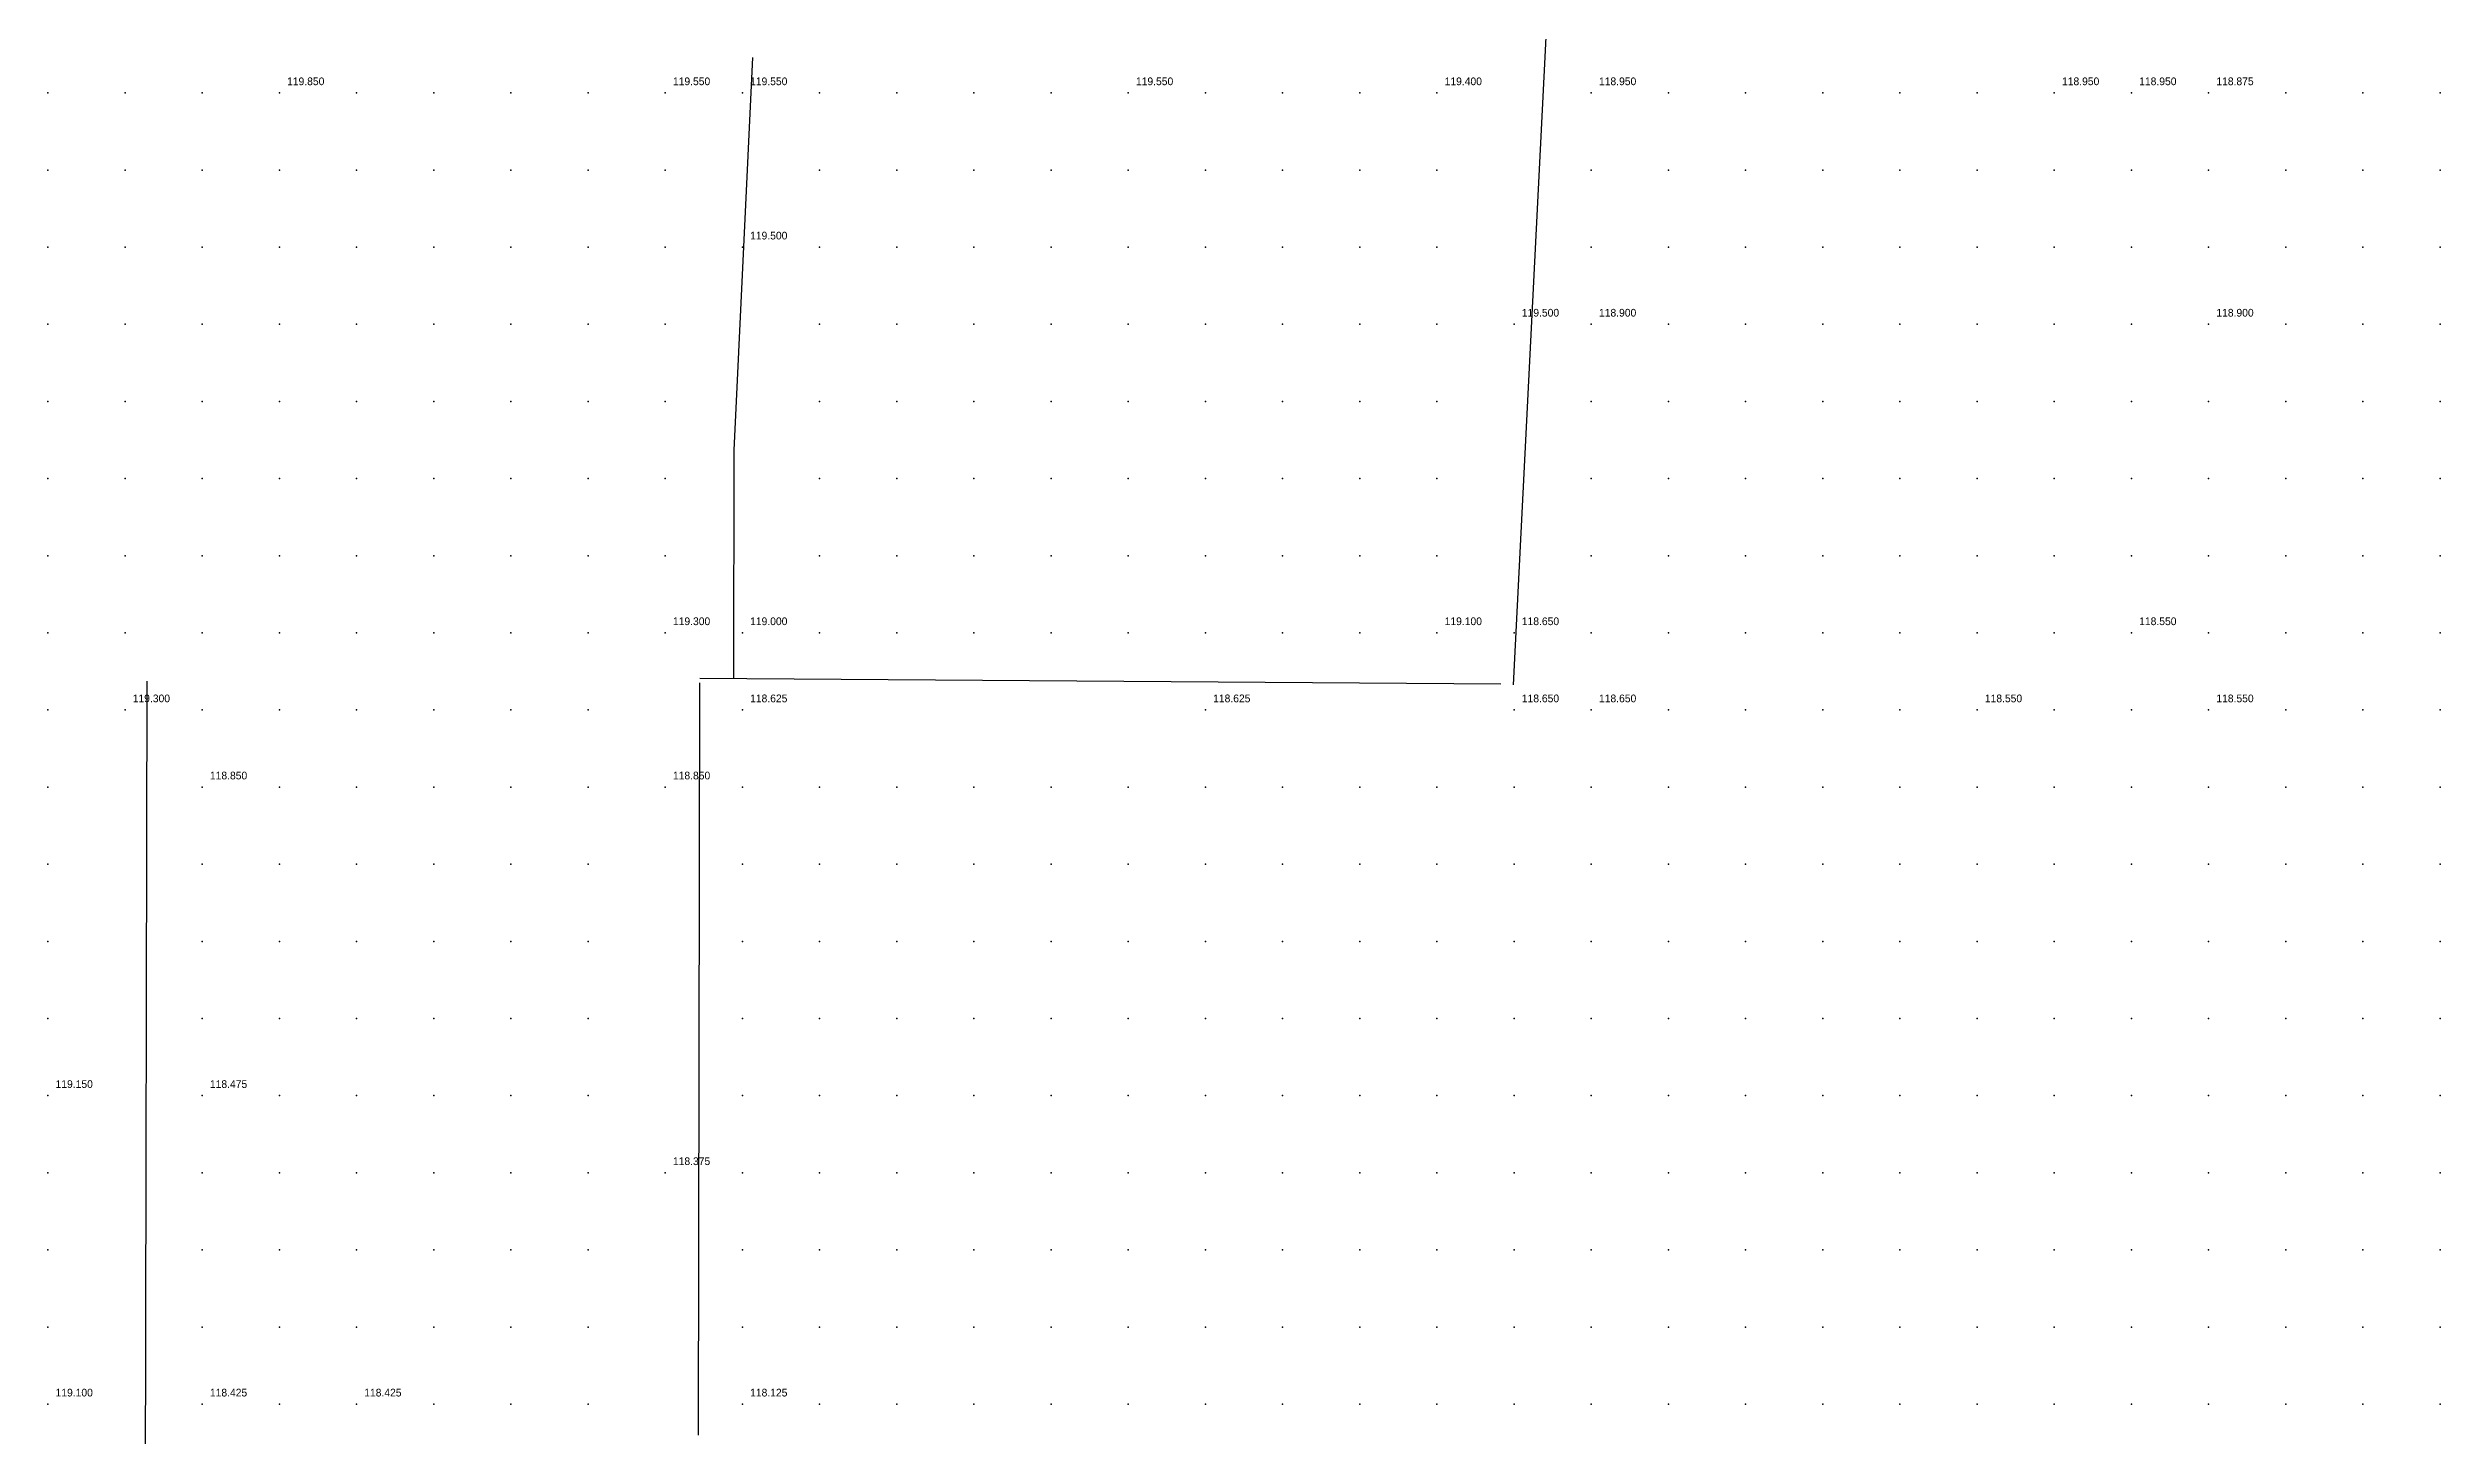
# Model space of a CAD drawing. Header units: metres. Extents: x 287878 to 288137, y 62805 to 63074.
# Drawn here: x 288040 to 288071, y 62906.6 to 62924.58 of the extents above; entities that cross this region are included whole.
import ezdxf

# ---------------------------------------------------------------- set-up
doc = ezdxf.new("R2010")
doc.units = ezdxf.units.M
for name, color, linetype in [('BARRIERS', 1, 'Continuous'), ('SURVEY_INTERP', 8, 'Continuous'), ('SURVEY_REAL', 3, 'Continuous')]:
    doc.layers.add(name, color=color, linetype=linetype)

msp = doc.modelspace()

# ---------------------------------------------------------------- linework, layer by layer
at = {"layer": 'BARRIERS'}
for p, q in [((288060.211, 62940.734), (288058.99, 62916.327)), ((288048.894, 62919.369), (288049.137, 62924.46)), ((288048.887, 62916.403), (288048.894, 62919.369)), ((288041.241, 62895.136), (288041.286, 62916.372)), ((288058.829, 62916.336), (288048.45, 62916.406)), ((288048.432, 62906.599), (288048.45, 62916.351))]:
    msp.add_line(p, q, dxfattribs=at)
at = {"layer": 'SURVEY_INTERP'}
for p in [(288040, 62924, 119.351), (288041, 62924, 119.335), (288042, 62924, 119.577), (288044, 62924, 119.555), (288045, 62924, 119.247), (288046, 62924, 119.178), (288047, 62924, 119.34), (288050, 62924, 119.066), (288051, 62924, 118.98), (288052, 62924, 119.035), (288053, 62924, 119.277), (288055, 62924, 119.257), (288056, 62924, 119.039), (288057, 62924, 119.144), (288061, 62924, 118.856), (288062, 62924, 118.75), (288063, 62924, 118.708), (288064, 62924, 118.727), (288065, 62924, 118.821), (288069, 62924, 118.766), (288070, 62924, 118.638), (288071, 62924, 118.546), (288040, 62923, 119.286), (288041, 62923, 119.269), (288042, 62923, 119.416), (288043, 62923, 119.554), (288044, 62923, 119.385), (288045, 62923, 119.18), (288046, 62923, 119.123), (288047, 62923, 119.215), (288048, 62923, 119.315), (288050, 62923, 119.01), (288051, 62923, 118.941), (288052, 62923, 118.978), (288053, 62923, 119.129), (288054, 62923, 119.256), (288055, 62923, 119.109), (288056, 62923, 118.978), (288057, 62923, 119.022), (288058, 62923, 119.098), (288060, 62923, 118.883), (288061, 62923, 118.809), (288062, 62923, 118.728), (288063, 62923, 118.686), (288064, 62923, 118.696), (288065, 62923, 118.759), (288066, 62923, 118.824), (288067, 62923, 118.827), (288068, 62923, 118.794), (288069, 62923, 118.716), (288070, 62923, 118.612), (288071, 62923, 118.521), (288040, 62922, 119.17), (288041, 62922, 119.15), (288042, 62922, 119.188), (288043, 62922, 119.211), (288044, 62922, 119.149), (288045, 62922, 119.062), (288046, 62922, 119.025), (288047, 62922, 119.04), (288048, 62922, 119.049), (288050, 62922, 118.918), (288051, 62922, 118.875), (288052, 62922, 118.883), (288053, 62922, 118.93), (288054, 62922, 118.957), (288055, 62922, 118.916), (288056, 62922, 118.87), (288057, 62922, 118.869), (288058, 62922, 118.873), (288060, 62922, 118.835), (288061, 62922, 118.776), (288062, 62922, 118.7), (288063, 62922, 118.654), (288064, 62922, 118.648), (288065, 62922, 118.674), (288066, 62922, 118.71), (288067, 62922, 118.742), (288068, 62922, 118.764), (288069, 62922, 118.69), (288070, 62922, 118.582), (288071, 62922, 118.491), (288040, 62921, 119.058), (288041, 62921, 119.035), (288042, 62921, 119.03), (288043, 62921, 119.021), (288044, 62921, 118.991), (288045, 62921, 118.955), (288046, 62921, 118.932), (288047, 62921, 118.925), (288048, 62921, 118.912), (288050, 62921, 118.839), (288051, 62921, 118.808), (288052, 62921, 118.797), (288053, 62921, 118.802), (288054, 62921, 118.802), (288055, 62921, 118.789), (288056, 62921, 118.775), (288057, 62921, 118.773), (288058, 62921, 118.78), (288061, 62921, 118.785), (288062, 62921, 118.671), (288063, 62921, 118.616), (288064, 62921, 118.598), (288065, 62921, 118.607), (288066, 62921, 118.64), (288067, 62921, 118.737), (288069, 62921, 118.716), (288070, 62921, 118.552), (288071, 62921, 118.455), (288040, 62920, 118.97), (288041, 62920, 118.944), (288042, 62920, 118.926), (288043, 62920, 118.91), (288044, 62920, 118.892), (288045, 62920, 118.877), (288046, 62920, 118.87), (288047, 62920, 118.869), (288048, 62920, 118.86), (288050, 62920, 118.791), (288051, 62920, 118.754), (288052, 62920, 118.731), (288053, 62920, 118.719), (288054, 62920, 118.713), (288055, 62920, 118.71), (288056, 62920, 118.711), (288057, 62920, 118.717), (288058, 62920, 118.728), (288060, 62920, 118.781), (288061, 62920, 118.71), (288062, 62920, 118.624), (288063, 62920, 118.572), (288064, 62920, 118.55), (288065, 62920, 118.549), (288066, 62920, 118.572), (288067, 62920, 118.635), (288068, 62920, 118.699), (288069, 62920, 118.609), (288070, 62920, 118.493), (288071, 62920, 118.41), (288040, 62919, 118.905), (288041, 62919, 118.876), (288042, 62919, 118.854), (288043, 62919, 118.839), (288044, 62919, 118.828), (288045, 62919, 118.828), (288046, 62919, 118.846), (288047, 62919, 118.881), (288048, 62919, 118.896), (288050, 62919, 118.779), (288051, 62919, 118.719), (288052, 62919, 118.682), (288053, 62919, 118.661), (288054, 62919, 118.654), (288055, 62919, 118.659), (288056, 62919, 118.679), (288057, 62919, 118.71), (288058, 62919, 118.726), (288060, 62919, 118.672), (288061, 62919, 118.624), (288062, 62919, 118.57), (288063, 62919, 118.529), (288064, 62919, 118.507), (288065, 62919, 118.502), (288066, 62919, 118.51), (288067, 62919, 118.524), (288068, 62919, 118.525), (288069, 62919, 118.487), (288070, 62919, 118.423), (288071, 62919, 118.361), (288040, 62918, 118.857), (288041, 62918, 118.828), (288042, 62918, 118.807), (288043, 62918, 118.792), (288044, 62918, 118.785), (288045, 62918, 118.799), (288046, 62918, 118.855), (288047, 62918, 118.983), (288048, 62918, 119.085), (288050, 62918, 118.798), (288051, 62918, 118.696), (288052, 62918, 118.642), (288053, 62918, 118.615), (288054, 62918, 118.609), (288055, 62918, 118.626), (288056, 62918, 118.678), (288057, 62918, 118.784), (288058, 62918, 118.868), (288060, 62918, 118.644), (288061, 62918, 118.58), (288062, 62918, 118.529), (288063, 62918, 118.493), (288064, 62918, 118.478), (288065, 62918, 118.477), (288066, 62918, 118.487), (288067, 62918, 118.5), (288068, 62918, 118.476), (288069, 62918, 118.431), (288070, 62918, 118.374), (288071, 62918, 118.317), (288040, 62917, 118.824), (288041, 62917, 118.799), (288042, 62917, 118.784), (288043, 62917, 118.766), (288044, 62917, 118.755), (288045, 62917, 118.77), (288046, 62917, 118.853), (288047, 62917, 119.075), (288050, 62917, 118.801), (288051, 62917, 118.668), (288052, 62917, 118.602), (288053, 62917, 118.571), (288054, 62917, 118.566), (288055, 62917, 118.592), (288056, 62917, 118.67), (288057, 62917, 118.865), (288060, 62917, 118.639), (288061, 62917, 118.571), (288062, 62917, 118.504), (288063, 62917, 118.468), (288064, 62917, 118.472), (288065, 62917, 118.491), (288066, 62917, 118.495), (288068, 62917, 118.494), (288069, 62917, 118.429), (288070, 62917, 118.348), (288071, 62917, 118.28), (288040, 62916, 118.801), (288042, 62916, 118.803), (288043, 62916, 118.77), (288044, 62916, 118.732), (288045, 62916, 118.731), (288046, 62916, 118.789), (288047, 62916, 118.935), (288061, 62916, 118.574), (288062, 62916, 118.479), (288063, 62916, 118.444), (288064, 62916, 118.478), (288066, 62916, 118.482), (288067, 62916, 118.49), (288069, 62916, 118.441), (288070, 62916, 118.321), (288071, 62916, 118.242), (288040, 62915, 118.785), (288043, 62915, 118.781), (288044, 62915, 118.708), (288045, 62915, 118.682), (288046, 62915, 118.697), (288047, 62915, 118.743), (288049, 62915, 118.712), (288050, 62915, 118.622), (288051, 62915, 118.549), (288052, 62915, 118.501), (288053, 62915, 118.475), (288054, 62915, 118.468), (288055, 62915, 118.481), (288056, 62915, 118.517), (288057, 62915, 118.57), (288058, 62915, 118.597), (288059, 62915, 118.582), (288060, 62915, 118.573), (288061, 62915, 118.508), (288062, 62915, 118.432), (288063, 62915, 118.401), (288064, 62915, 118.423), (288065, 62915, 118.455), (288066, 62915, 118.423), (288067, 62915, 118.418), (288068, 62915, 118.436), (288069, 62915, 118.365), (288070, 62915, 118.267), (288071, 62915, 118.194), (288040, 62914, 118.771), (288042, 62914, 118.774), (288043, 62914, 118.725), (288044, 62914, 118.665), (288045, 62914, 118.63), (288046, 62914, 118.617), (288047, 62914, 118.616), (288049, 62914, 118.573), (288050, 62914, 118.525), (288051, 62914, 118.479), (288052, 62914, 118.444), (288053, 62914, 118.422), (288054, 62914, 118.412), (288055, 62914, 118.416), (288056, 62914, 118.43), (288057, 62914, 118.451), (288058, 62914, 118.463), (288059, 62914, 118.462), (288060, 62914, 118.447), (288061, 62914, 118.408), (288062, 62914, 118.364), (288063, 62914, 118.34), (288064, 62914, 118.339), (288065, 62914, 118.342), (288066, 62914, 118.331), (288067, 62914, 118.318), (288068, 62914, 118.301), (288069, 62914, 118.256), (288070, 62914, 118.193), (288071, 62914, 118.137), (288040, 62913, 118.787), (288042, 62913, 118.684), (288043, 62913, 118.647), (288044, 62913, 118.612), (288045, 62913, 118.58), (288046, 62913, 118.554), (288047, 62913, 118.532), (288049, 62913, 118.481), (288050, 62913, 118.448), (288051, 62913, 118.415), (288052, 62913, 118.388), (288053, 62913, 118.369), (288054, 62913, 118.357), (288055, 62913, 118.353), (288056, 62913, 118.356), (288057, 62913, 118.361), (288058, 62913, 118.363), (288059, 62913, 118.358), (288060, 62913, 118.343), (288061, 62913, 118.318), (288062, 62913, 118.292), (288063, 62913, 118.272), (288064, 62913, 118.261), (288065, 62913, 118.253), (288066, 62913, 118.24), (288067, 62913, 118.223), (288068, 62913, 118.199), (288069, 62913, 118.163), (288070, 62913, 118.12), (288071, 62913, 118.079), (288040, 62912, 118.916), (288042, 62912, 118.595), (288043, 62912, 118.582), (288044, 62912, 118.567), (288045, 62912, 118.536), (288046, 62912, 118.503), (288047, 62912, 118.471), (288049, 62912, 118.412), (288050, 62912, 118.384), (288051, 62912, 118.358), (288052, 62912, 118.336), (288053, 62912, 118.318), (288054, 62912, 118.305), (288055, 62912, 118.297), (288056, 62912, 118.291), (288057, 62912, 118.288), (288058, 62912, 118.283), (288059, 62912, 118.275), (288060, 62912, 118.261), (288061, 62912, 118.242), (288062, 62912, 118.223), (288063, 62912, 118.205), (288064, 62912, 118.191), (288065, 62912, 118.177), (288066, 62912, 118.162), (288067, 62912, 118.143), (288068, 62912, 118.118), (288069, 62912, 118.088), (288070, 62912, 118.055), (288071, 62912, 118.024), (288043, 62911, 118.539), (288044, 62911, 118.534), (288045, 62911, 118.499), (288046, 62911, 118.46), (288047, 62911, 118.421), (288049, 62911, 118.355), (288050, 62911, 118.329), (288051, 62911, 118.307), (288052, 62911, 118.288), (288053, 62911, 118.271), (288054, 62911, 118.257), (288055, 62911, 118.245), (288056, 62911, 118.236), (288057, 62911, 118.228), (288058, 62911, 118.219), (288059, 62911, 118.208), (288060, 62911, 118.194), (288061, 62911, 118.178), (288062, 62911, 118.161), (288063, 62911, 118.145), (288064, 62911, 118.129), (288065, 62911, 118.113), (288066, 62911, 118.096), (288067, 62911, 118.076), (288068, 62911, 118.053), (288069, 62911, 118.027), (288070, 62911, 117.999), (288071, 62911, 117.975), (288040, 62910, 118.897), (288042, 62910, 118.575), (288043, 62910, 118.543), (288044, 62910, 118.509), (288045, 62910, 118.466), (288046, 62910, 118.422), (288047, 62910, 118.376), (288049, 62910, 118.301), (288050, 62910, 118.277), (288051, 62910, 118.26), (288052, 62910, 118.245), (288053, 62910, 118.229), (288054, 62910, 118.214), (288055, 62910, 118.2), (288056, 62910, 118.188), (288057, 62910, 118.177), (288058, 62910, 118.166), (288059, 62910, 118.154), (288060, 62910, 118.14), (288061, 62910, 118.125), (288062, 62910, 118.11), (288063, 62910, 118.095), (288064, 62910, 118.079), (288065, 62910, 118.062), (288066, 62910, 118.044), (288067, 62910, 118.023), (288068, 62910, 118.001), (288069, 62910, 117.976), (288070, 62910, 117.952), (288071, 62910, 117.93), (288040, 62909, 118.777), (288042, 62909, 118.587), (288043, 62909, 118.525), (288044, 62909, 118.479), (288045, 62909, 118.437), (288046, 62909, 118.389), (288047, 62909, 118.334), (288049, 62909, 118.243), (288050, 62909, 118.226), (288051, 62909, 118.218), (288052, 62909, 118.207), (288053, 62909, 118.193), (288054, 62909, 118.177), (288055, 62909, 118.162), (288056, 62909, 118.149), (288057, 62909, 118.136), (288058, 62909, 118.124), (288059, 62909, 118.111), (288060, 62909, 118.097), (288061, 62909, 118.083), (288062, 62909, 118.071), (288063, 62909, 118.058), (288064, 62909, 118.044), (288065, 62909, 118.026), (288066, 62909, 118.006), (288067, 62909, 117.985), (288068, 62909, 117.962), (288069, 62909, 117.937), (288070, 62909, 117.913), (288071, 62909, 117.891), (288040, 62908, 118.868), (288042, 62908, 118.53), (288043, 62908, 118.485), (288044, 62908, 118.445), (288045, 62908, 118.417), (288046, 62908, 118.364), (288047, 62908, 118.294), (288049, 62908, 118.174), (288050, 62908, 118.178), (288051, 62908, 118.181), (288052, 62908, 118.175), (288053, 62908, 118.163), (288054, 62908, 118.147), (288055, 62908, 118.132), (288056, 62908, 118.12), (288057, 62908, 118.107), (288058, 62908, 118.092), (288059, 62908, 118.077), (288060, 62908, 118.063), (288061, 62908, 118.054), (288062, 62908, 118.05), (288063, 62908, 118.044), (288064, 62908, 118.03), (288065, 62908, 118.008), (288066, 62908, 117.986), (288067, 62908, 117.963), (288068, 62908, 117.939), (288069, 62908, 117.912), (288070, 62908, 117.883), (288071, 62908, 117.857), (288043, 62907, 118.456), (288045, 62907, 118.408), (288046, 62907, 118.345), (288047, 62907, 118.267), (288050, 62907, 118.145), (288051, 62907, 118.153), (288052, 62907, 118.152), (288053, 62907, 118.139), (288054, 62907, 118.124), (288055, 62907, 118.114), (288056, 62907, 118.112), (288057, 62907, 118.096), (288058, 62907, 118.071), (288059, 62907, 118.051), (288060, 62907, 118.038), (288061, 62907, 118.037), (288062, 62907, 118.054), (288063, 62907, 118.072), (288064, 62907, 118.045), (288065, 62907, 118.014), (288066, 62907, 117.986), (288067, 62907, 117.961), (288068, 62907, 117.941), (288069, 62907, 117.907), (288070, 62907, 117.865), (288071, 62907, 117.828)]:
    msp.add_point(p, dxfattribs=at)
at = {"layer": 'SURVEY_REAL'}
for p in [(288043, 62924, 119.85), (288048, 62924, 119.55), (288049, 62924, 119.55), (288054, 62924, 119.55), (288058, 62924, 119.4), (288060, 62924, 118.95), (288066, 62924, 118.95), (288067, 62924, 118.95), (288068, 62924, 118.875), (288049, 62922, 119.5), (288059, 62921, 119.5), (288060, 62921, 118.9), (288068, 62921, 118.9), (288048, 62917, 119.3), (288049, 62917, 119), (288058, 62917, 119.1), (288059, 62917, 118.65), (288067, 62917, 118.55), (288041, 62916, 119.3), (288049, 62916, 118.625), (288055, 62916, 118.625), (288059, 62916, 118.65), (288060, 62916, 118.65), (288065, 62916, 118.55), (288068, 62916, 118.55), (288042, 62915, 118.85), (288048, 62915, 118.85), (288040, 62911, 119.15), (288042, 62911, 118.475), (288048, 62910, 118.375), (288040, 62907, 119.1), (288042, 62907, 118.425), (288044, 62907, 118.425), (288049, 62907, 118.125)]:
    msp.add_point(p, dxfattribs=at)

# ---------------------------------------------------------------- texts
for s, p in [('119.850', (288043.1, 62924.1, 119.85)), ('119.550', (288048.1, 62924.1, 119.55)), ('119.550', (288049.1, 62924.1, 119.55)), ('119.550', (288054.1, 62924.1, 119.55)), ('119.400', (288058.1, 62924.1, 119.4)), ('118.950', (288060.1, 62924.1, 118.95)), ('118.950', (288066.1, 62924.1, 118.95)), ('118.950', (288067.1, 62924.1, 118.95)), ('118.875', (288068.1, 62924.1, 118.875)), ('119.500', (288049.1, 62922.1, 119.5)), ('119.500', (288059.1, 62921.1, 119.5)), ('118.900', (288060.1, 62921.1, 118.9)), ('118.900', (288068.1, 62921.1, 118.9)), ('119.300', (288048.1, 62917.1, 119.3)), ('119.000', (288049.1, 62917.1, 119)), ('119.100', (288058.1, 62917.1, 119.1)), ('118.650', (288059.1, 62917.1, 118.65)), ('118.550', (288067.1, 62917.1, 118.55)), ('119.300', (288041.1, 62916.1, 119.3)), ('118.625', (288049.1, 62916.1, 118.625)), ('118.625', (288055.1, 62916.1, 118.625)), ('118.650', (288059.1, 62916.1, 118.65)), ('118.650', (288060.1, 62916.1, 118.65)), ('118.550', (288065.1, 62916.1, 118.55)), ('118.550', (288068.1, 62916.1, 118.55)), ('118.850', (288042.1, 62915.1, 118.85)), ('118.850', (288048.1, 62915.1, 118.85)), ('119.150', (288040.1, 62911.1, 119.15)), ('118.475', (288042.1, 62911.1, 118.475)), ('118.375', (288048.1, 62910.1, 118.375)), ('119.100', (288040.1, 62907.1, 119.1)), ('118.425', (288042.1, 62907.1, 118.425)), ('118.425', (288044.1, 62907.1, 118.425)), ('118.125', (288049.1, 62907.1, 118.125))]:
    msp.add_text(s, height=0.1, dxfattribs=at).set_placement(p)

doc.saveas('drawing.dxf')
